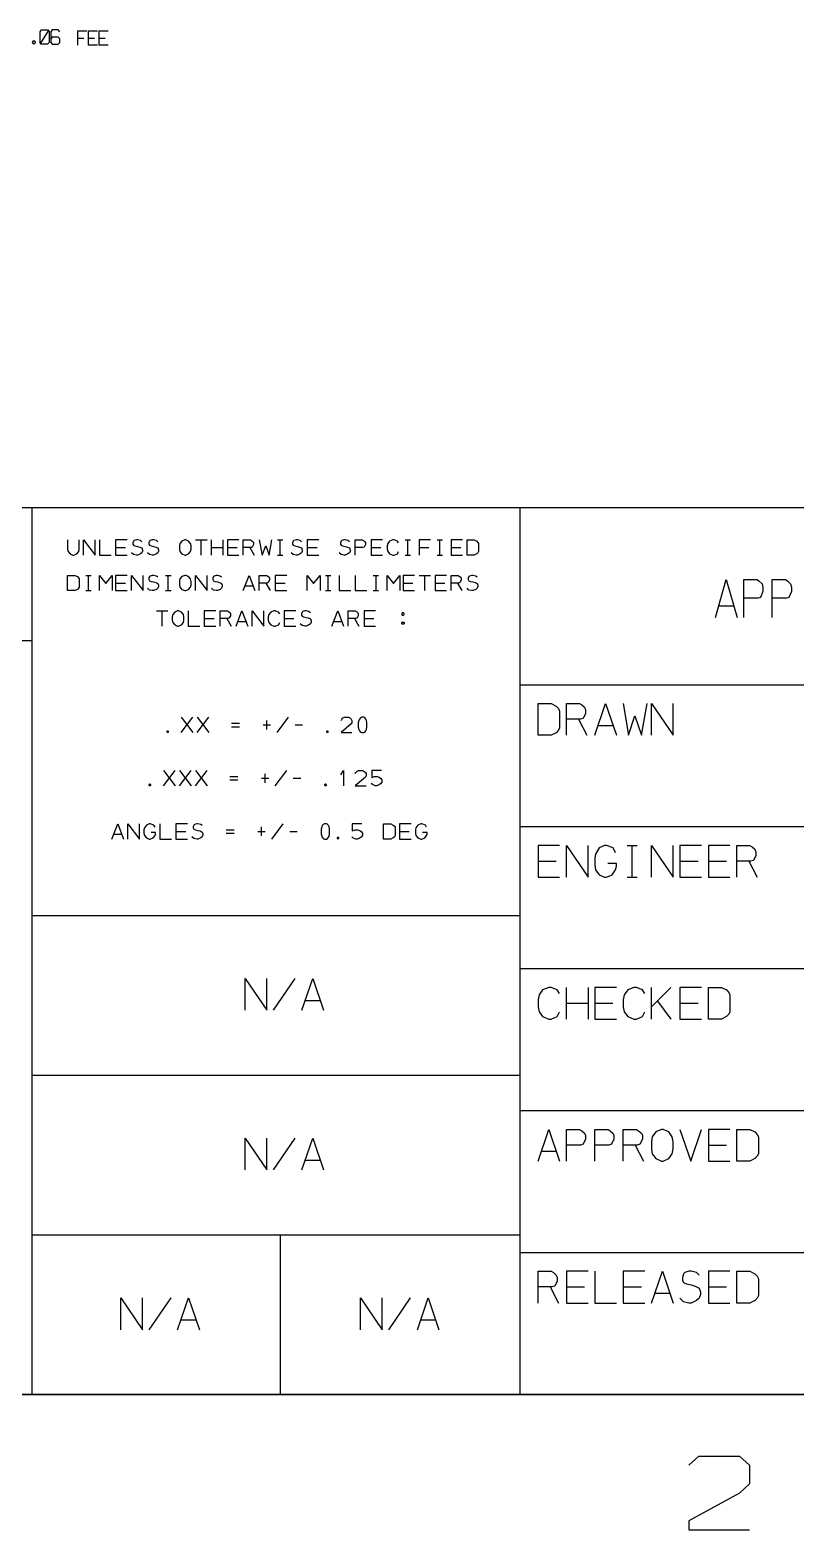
# Model space of a CAD drawing. Extents: x 0 to 1189, y 35 to 806.
# Drawn here: x 631.3 to 750, y 40.6 to 273.2 of the extents above; entities that cross this region are included whole.
import ezdxf

# ---------------------------------------------------------------- set-up
doc = ezdxf.new("R2010")
doc.units = 0
doc.layers.add('1', color=1, linetype='CONTINUOUS')

msp = doc.modelspace()

# ---------------------------------------------------------------- linework, layer by layer
at = {"layer": '1'}
for p, q in [((632.85, 272.9), (633.1, 273.18)), ((632.85, 270.98), (634.27, 273.18)), ((632.85, 271.25), (632.85, 272.9)), ((633.1, 273.18), (634.02, 273.18)), ((634.02, 273.18), (634.27, 272.9)), ((634.27, 272.9), (634.27, 271.25)), ((634.75, 273.18), (634.5, 272.9)), ((634.5, 272.9), (634.5, 271.25)), ((634.75, 272.08), (634.5, 271.8)), ((635.67, 273.18), (634.75, 273.18)), ((635.67, 272.08), (634.75, 272.08)), ((635.92, 272.9), (635.67, 273.18)), ((635.92, 271.8), (635.67, 272.08)), ((638.7, 270.83), (638.7, 273.03)), ((638.7, 273.03), (640.12, 273.03)), ((640.35, 270.83), (640.35, 273.03)), ((640.35, 273.03), (641.77, 273.03)), ((642, 270.83), (642, 273.03)), ((642, 273.03), (643.42, 273.03)), ((631.67, 271.25), (631.9, 271.53)), ((631.9, 270.98), (631.67, 271.25)), ((631.9, 271.53), (632.15, 271.25)), ((632.15, 271.25), (631.9, 270.98)), ((633.1, 270.98), (632.85, 271.25)), ((634.02, 270.98), (633.1, 270.98)), ((634.27, 271.25), (634.02, 270.98)), ((634.5, 271.25), (634.75, 270.98)), ((634.75, 270.98), (635.67, 270.98)), ((635.67, 270.98), (635.92, 271.25)), ((635.92, 271.25), (635.92, 271.8)), ((638.7, 271.93), (639.65, 271.93)), ((640.35, 271.93), (641.3, 271.93)), ((641.77, 270.83), (640.35, 270.83)), ((642, 271.93), (642.95, 271.93)), ((643.42, 270.83), (642, 270.83)), ((1162.45, 199.13), (502.35, 199.13)), ((631.62, 61.63), (631.62, 199.13)), ((707.27, 61.63), (707.27, 199.13)), ((637.13, 194.13), (637.13, 192.68)), ((638.93, 192.68), (638.93, 194.13)), ((639.6, 191.78), (639.6, 194.13)), ((639.6, 194.13), (641.4, 191.78)), ((641.4, 191.78), (641.4, 194.13)), ((642.08, 194.13), (642.08, 191.78)), ((646.35, 194.13), (644.55, 194.13)), ((644.55, 194.13), (644.55, 191.78)), ((647.35, 193.95), (647.23, 193.68)), ((647.23, 193.68), (647.23, 193.48)), ((647.23, 193.48), (647.35, 193.3)), ((647.45, 194.03), (647.35, 193.95)), ((647.35, 193.3), (647.55, 193.2)), ((647.78, 194.13), (647.45, 194.03)), ((647.55, 193.2), (647.98, 193.13)), ((647.98, 194.13), (647.78, 194.13)), ((648.4, 194.03), (647.98, 194.13)), ((647.98, 193.13), (648.3, 193.03)), ((648.3, 193.03), (648.63, 192.88)), ((648.63, 193.85), (648.4, 194.03)), ((649.83, 193.95), (649.7, 193.68)), ((649.7, 193.68), (649.7, 193.48)), ((649.7, 193.48), (649.83, 193.3)), ((649.93, 194.03), (649.83, 193.95)), ((649.83, 193.3), (650.05, 193.2)), ((650.25, 194.13), (649.93, 194.03)), ((650.05, 193.2), (650.45, 193.13)), ((650.45, 194.13), (650.25, 194.13)), ((650.88, 194.03), (650.45, 194.13)), ((650.45, 193.13), (650.78, 193.03)), ((650.78, 193.03), (651.1, 192.88)), ((651.1, 193.85), (650.88, 194.03)), ((654.53, 193.58), (654.45, 193.2)), ((654.45, 193.2), (654.45, 192.68)), ((654.83, 193.95), (654.53, 193.58)), ((655.28, 194.13), (654.83, 193.95)), ((655.43, 194.13), (655.28, 194.13)), ((655.88, 193.95), (655.43, 194.13)), ((656.18, 193.58), (655.88, 193.95)), ((656.25, 193.2), (656.18, 193.58)), ((656.25, 192.68), (656.25, 193.2)), ((656.93, 194.13), (658.73, 194.13)), ((657.83, 191.78), (657.83, 194.13)), ((659.4, 191.78), (659.4, 194.13)), ((661.2, 194.13), (661.2, 191.78)), ((663.68, 194.13), (661.88, 194.13)), ((661.88, 194.13), (661.88, 191.78)), ((664.35, 191.78), (664.35, 194.13)), ((664.35, 194.13), (665.45, 194.13)), ((665.45, 194.13), (665.65, 194.03)), ((665.75, 193.03), (665.55, 192.95)), ((665.65, 194.03), (665.88, 193.85)), ((665.95, 193.4), (665.75, 193.03)), ((665.88, 193.85), (665.95, 193.68)), ((665.95, 193.68), (665.95, 193.4)), ((666.83, 194.13), (667.28, 191.78)), ((667.28, 191.78), (667.83, 193.2)), ((667.83, 193.2), (668.38, 191.78)), ((668.38, 191.78), (668.8, 194.13)), ((669.63, 194.13), (670.48, 194.13)), ((670.08, 191.78), (670.08, 194.13)), ((672.1, 193.95), (672, 193.68)), ((672, 193.68), (672, 193.48)), ((672, 193.48), (672.1, 193.3)), ((672.2, 194.03), (672.1, 193.95)), ((672.1, 193.3), (672.33, 193.2)), ((672.53, 194.13), (672.2, 194.03)), ((672.33, 193.2), (672.73, 193.13)), ((672.73, 194.13), (672.53, 194.13)), ((673.15, 194.03), (672.73, 194.13)), ((672.73, 193.13), (673.05, 193.03)), ((673.05, 193.03), (673.38, 192.88)), ((673.38, 193.85), (673.15, 194.03)), ((676.05, 194.13), (674.25, 194.13)), ((674.25, 194.13), (674.25, 191.78)), ((679.53, 193.95), (679.43, 193.68)), ((679.43, 193.68), (679.43, 193.48)), ((679.43, 193.48), (679.53, 193.3)), ((679.63, 194.03), (679.53, 193.95)), ((679.53, 193.3), (679.75, 193.2)), ((679.95, 194.13), (679.63, 194.03)), ((679.75, 193.2), (680.15, 193.13)), ((680.15, 194.13), (679.95, 194.13)), ((680.58, 194.03), (680.15, 194.13)), ((680.15, 193.13), (680.48, 193.03)), ((680.48, 193.03), (680.8, 192.88)), ((680.8, 193.85), (680.58, 194.03)), ((681.7, 191.78), (681.7, 194.13)), ((681.7, 194.13), (682.8, 194.13)), ((682.8, 194.13), (682.98, 194.03)), ((683.08, 193.03), (682.88, 192.95)), ((682.98, 194.03), (683.2, 193.85)), ((683.28, 193.4), (683.08, 193.03)), ((683.2, 193.85), (683.28, 193.68)), ((683.28, 193.68), (683.28, 193.4)), ((685.95, 194.13), (684.18, 194.13)), ((684.18, 194.13), (684.18, 191.78)), ((686.75, 193.58), (686.65, 193.2)), ((686.65, 193.2), (686.65, 192.68)), ((687.03, 193.95), (686.75, 193.58)), ((687.53, 194.13), (687.03, 193.95)), ((687.75, 194.13), (687.53, 194.13)), ((688.23, 193.95), (687.75, 194.13)), ((688.43, 193.68), (688.23, 193.95)), ((689.45, 194.13), (690.28, 194.13)), ((689.88, 191.78), (689.88, 194.13)), ((693.38, 194.13), (691.6, 194.13)), ((691.6, 194.13), (691.6, 191.78)), ((694.4, 194.13), (695.23, 194.13)), ((694.83, 191.78), (694.83, 194.13)), ((698.33, 194.13), (696.55, 194.13)), ((696.55, 194.13), (696.55, 191.78)), ((699.03, 191.78), (699.03, 194.13)), ((699.03, 194.13), (700.13, 194.13)), ((700.13, 194.13), (700.53, 193.95)), ((700.53, 193.95), (700.7, 193.75)), ((700.7, 193.75), (700.8, 193.58)), ((700.8, 193.58), (700.8, 192.33)), ((637.13, 192.68), (637.2, 192.33)), ((637.2, 192.33), (637.5, 191.95)), ((637.5, 191.95), (637.95, 191.78)), ((637.95, 191.78), (638.1, 191.78)), ((638.1, 191.78), (638.55, 191.95)), ((638.55, 191.95), (638.85, 192.33)), ((638.85, 192.33), (638.93, 192.68)), ((642.08, 191.78), (643.88, 191.78)), ((644.55, 192.95), (646.08, 192.95)), ((644.55, 191.78), (646.35, 191.78)), ((647.35, 191.85), (647.03, 192.13)), ((647.78, 191.78), (647.35, 191.85)), ((647.98, 191.78), (647.78, 191.78)), ((648.4, 191.95), (647.98, 191.78)), ((648.63, 192.13), (648.4, 191.95)), ((648.63, 192.88), (648.73, 192.6)), ((648.73, 192.4), (648.63, 192.13)), ((648.73, 192.6), (648.73, 192.4)), ((649.83, 191.85), (649.5, 192.13)), ((650.25, 191.78), (649.83, 191.85)), ((650.45, 191.78), (650.25, 191.78)), ((650.88, 191.95), (650.45, 191.78)), ((651.1, 192.13), (650.88, 191.95)), ((651.1, 192.88), (651.2, 192.6)), ((651.2, 192.4), (651.1, 192.13)), ((651.2, 192.6), (651.2, 192.4)), ((654.45, 192.68), (654.53, 192.33)), ((654.53, 192.33), (654.83, 191.95)), ((654.83, 191.95), (655.28, 191.78)), ((655.28, 191.78), (655.43, 191.78)), ((655.43, 191.78), (655.88, 191.95)), ((655.88, 191.95), (656.18, 192.33)), ((656.18, 192.33), (656.25, 192.68)), ((659.4, 192.95), (661.2, 192.95)), ((661.88, 192.95), (663.4, 192.95)), ((661.88, 191.78), (663.68, 191.78)), ((665.55, 192.95), (664.35, 192.95)), ((665.35, 192.95), (666.05, 191.78)), ((669.63, 191.78), (670.48, 191.78)), ((672.1, 191.85), (671.78, 192.13)), ((672.53, 191.78), (672.1, 191.85)), ((672.73, 191.78), (672.53, 191.78)), ((673.15, 191.95), (672.73, 191.78)), ((673.38, 192.13), (673.15, 191.95)), ((673.38, 192.88), (673.48, 192.6)), ((673.48, 192.4), (673.38, 192.13)), ((673.48, 192.6), (673.48, 192.4)), ((674.25, 192.95), (675.78, 192.95)), ((674.25, 191.78), (676.05, 191.78)), ((679.53, 191.85), (679.2, 192.13)), ((679.95, 191.78), (679.53, 191.85)), ((680.15, 191.78), (679.95, 191.78)), ((680.58, 191.95), (680.15, 191.78)), ((680.8, 192.13), (680.58, 191.95)), ((680.8, 192.88), (680.9, 192.6)), ((680.9, 192.4), (680.8, 192.13)), ((680.9, 192.6), (680.9, 192.4)), ((682.88, 192.95), (681.7, 192.95)), ((684.18, 192.95), (685.68, 192.95)), ((684.18, 191.78), (685.95, 191.78)), ((686.65, 192.68), (686.75, 192.33)), ((686.75, 192.33), (687.03, 191.95)), ((687.03, 191.95), (687.53, 191.78)), ((687.53, 191.78), (687.75, 191.78)), ((687.75, 191.78), (688.23, 191.95)), ((688.23, 191.95), (688.43, 192.33)), ((689.45, 191.78), (690.28, 191.78)), ((691.6, 192.95), (693.1, 192.95)), ((694.4, 191.78), (695.23, 191.78)), ((696.55, 192.95), (698.05, 192.95)), ((696.55, 191.78), (698.33, 191.78)), ((700.13, 191.78), (699.03, 191.78)), ((700.53, 191.95), (700.13, 191.78)), ((700.7, 192.13), (700.53, 191.95)), ((700.8, 192.33), (700.7, 192.13)), ((637.13, 186.28), (637.13, 188.63)), ((637.13, 188.63), (638.23, 188.63)), ((638.23, 188.63), (638.65, 188.45)), ((638.65, 188.45), (638.83, 188.25)), ((639.93, 188.63), (640.78, 188.63)), ((640.35, 186.28), (640.35, 188.63)), ((642.08, 186.28), (642.08, 188.63)), ((642.08, 188.63), (643.05, 187.38)), ((643.05, 187.38), (644.05, 188.63)), ((644.05, 188.63), (644.05, 186.28)), ((646.35, 188.63), (644.55, 188.63)), ((644.55, 188.63), (644.55, 186.28)), ((647.03, 186.28), (647.03, 188.63)), ((647.03, 188.63), (648.83, 186.28)), ((648.83, 186.28), (648.83, 188.63)), ((649.83, 188.45), (649.7, 188.18)), ((649.93, 188.53), (649.83, 188.45)), ((650.25, 188.63), (649.93, 188.53)), ((650.45, 188.63), (650.25, 188.63)), ((650.88, 188.53), (650.45, 188.63)), ((651.1, 188.35), (650.88, 188.53)), ((652.3, 188.63), (653.15, 188.63)), ((652.73, 186.28), (652.73, 188.63)), ((654.83, 188.45), (654.53, 188.08)), ((655.28, 188.63), (654.83, 188.45)), ((655.43, 188.63), (655.28, 188.63)), ((655.88, 188.45), (655.43, 188.63)), ((656.18, 188.08), (655.88, 188.45)), ((656.93, 186.28), (656.93, 188.63)), ((656.93, 188.63), (658.73, 186.28)), ((658.73, 186.28), (658.73, 188.63)), ((659.73, 188.45), (659.63, 188.18)), ((659.83, 188.53), (659.73, 188.45)), ((660.15, 188.63), (659.83, 188.53)), ((660.35, 188.63), (660.15, 188.63)), ((660.78, 188.53), (660.35, 188.63)), ((661, 188.35), (660.78, 188.53)), ((664.35, 186.28), (665.25, 188.63)), ((665.25, 188.63), (666.15, 186.28)), ((666.83, 186.28), (666.83, 188.63)), ((666.83, 188.63), (667.93, 188.63)), ((667.93, 188.63), (668.13, 188.53)), ((668.13, 188.53), (668.35, 188.35)), ((668.35, 188.35), (668.43, 188.18)), ((671.1, 188.63), (669.3, 188.63)), ((669.3, 188.63), (669.3, 186.28)), ((674.25, 186.28), (674.25, 188.63)), ((674.25, 188.63), (675.25, 187.38)), ((675.25, 187.38), (676.25, 188.63)), ((676.25, 188.63), (676.25, 186.28)), ((677.08, 188.63), (677.9, 188.63)), ((677.5, 186.28), (677.5, 188.63)), ((679.2, 188.63), (679.2, 186.28)), ((681.7, 188.63), (681.7, 186.28)), ((684.5, 188.63), (685.33, 188.63)), ((684.93, 186.28), (684.93, 188.63)), ((686.65, 186.28), (686.65, 188.63)), ((686.65, 188.63), (687.63, 187.38)), ((687.63, 187.38), (688.63, 188.63)), ((688.63, 188.63), (688.63, 186.28)), ((690.9, 188.63), (689.13, 188.63)), ((689.13, 188.63), (689.13, 186.28)), ((691.6, 188.63), (693.38, 188.63)), ((692.48, 186.28), (692.48, 188.63)), ((695.85, 188.63), (694.08, 188.63)), ((694.08, 188.63), (694.08, 186.28)), ((696.55, 186.28), (696.55, 188.63)), ((696.55, 188.63), (697.65, 188.63)), ((697.65, 188.63), (697.83, 188.53)), ((697.83, 188.53), (698.05, 188.35)), ((698.05, 188.35), (698.13, 188.18)), ((699.33, 188.45), (699.23, 188.18)), ((699.43, 188.53), (699.33, 188.45)), ((699.75, 188.63), (699.43, 188.53)), ((699.95, 188.63), (699.75, 188.63)), ((700.38, 188.53), (699.95, 188.63)), ((700.6, 188.35), (700.38, 188.53)), ((638.23, 186.28), (637.13, 186.28)), ((638.65, 186.45), (638.23, 186.28)), ((638.83, 186.63), (638.65, 186.45)), ((638.83, 188.25), (638.93, 188.08)), ((638.93, 186.83), (638.83, 186.63)), ((638.93, 188.08), (638.93, 186.83)), ((639.93, 186.28), (640.78, 186.28)), ((644.55, 187.45), (646.08, 187.45)), ((644.55, 186.28), (646.35, 186.28)), ((649.83, 186.35), (649.5, 186.63)), ((649.7, 188.18), (649.7, 187.98)), ((649.7, 187.98), (649.83, 187.8)), ((649.83, 187.8), (650.05, 187.7)), ((650.25, 186.28), (649.83, 186.35)), ((650.05, 187.7), (650.45, 187.63)), ((650.45, 186.28), (650.25, 186.28)), ((650.45, 187.63), (650.78, 187.53)), ((650.88, 186.45), (650.45, 186.28)), ((650.78, 187.53), (651.1, 187.38)), ((651.1, 186.63), (650.88, 186.45)), ((651.1, 187.38), (651.2, 187.1)), ((651.2, 186.9), (651.1, 186.63)), ((651.2, 187.1), (651.2, 186.9)), ((652.3, 186.28), (653.15, 186.28)), ((654.53, 188.08), (654.45, 187.7)), ((654.45, 187.7), (654.45, 187.18)), ((654.45, 187.18), (654.53, 186.83)), ((654.53, 186.83), (654.83, 186.45)), ((654.83, 186.45), (655.28, 186.28)), ((655.28, 186.28), (655.43, 186.28)), ((655.43, 186.28), (655.88, 186.45)), ((655.88, 186.45), (656.18, 186.83)), ((656.25, 187.7), (656.18, 188.08)), ((656.18, 186.83), (656.25, 187.18)), ((656.25, 187.18), (656.25, 187.7)), ((659.73, 186.35), (659.4, 186.63)), ((659.63, 188.18), (659.63, 187.98)), ((659.63, 187.98), (659.73, 187.8)), ((659.73, 187.8), (659.95, 187.7)), ((660.15, 186.28), (659.73, 186.35)), ((659.95, 187.7), (660.35, 187.63)), ((660.35, 186.28), (660.15, 186.28)), ((660.35, 187.63), (660.68, 187.53)), ((660.78, 186.45), (660.35, 186.28)), ((660.68, 187.53), (661, 187.38)), ((661, 186.63), (660.78, 186.45)), ((661, 187.38), (661.1, 187.1)), ((661.1, 186.9), (661, 186.63)), ((661.1, 187.1), (661.1, 186.9)), ((664.63, 187), (665.9, 187)), ((668.03, 187.45), (666.83, 187.45)), ((667.83, 187.45), (668.53, 186.28)), ((668.23, 187.53), (668.03, 187.45)), ((668.43, 187.9), (668.23, 187.53)), ((668.43, 188.18), (668.43, 187.9)), ((669.3, 187.45), (670.83, 187.45)), ((669.3, 186.28), (671.1, 186.28)), ((677.08, 186.28), (677.9, 186.28)), ((679.2, 186.28), (681, 186.28)), ((681.7, 186.28), (683.48, 186.28)), ((684.5, 186.28), (685.33, 186.28)), ((689.13, 187.45), (690.63, 187.45)), ((689.13, 186.28), (690.9, 186.28)), ((694.08, 187.45), (695.58, 187.45)), ((694.08, 186.28), (695.85, 186.28)), ((697.73, 187.45), (696.55, 187.45)), ((697.55, 187.45), (698.23, 186.28)), ((697.93, 187.53), (697.73, 187.45)), ((698.13, 187.9), (697.93, 187.53)), ((698.13, 188.18), (698.13, 187.9)), ((699.33, 186.35), (699.03, 186.63)), ((699.23, 188.18), (699.23, 187.98)), ((699.23, 187.98), (699.33, 187.8)), ((699.33, 187.8), (699.55, 187.7)), ((699.75, 186.28), (699.33, 186.35)), ((699.55, 187.7), (699.95, 187.63)), ((699.95, 186.28), (699.75, 186.28)), ((699.95, 187.63), (700.28, 187.53)), ((700.38, 186.45), (699.95, 186.28)), ((700.28, 187.53), (700.6, 187.38)), ((700.6, 186.63), (700.38, 186.45)), ((700.6, 187.38), (700.7, 187.1)), ((700.7, 186.9), (700.6, 186.63)), ((700.7, 187.1), (700.7, 186.9)), ((737.53, 182.1), (739.2, 187.98)), ((739.2, 187.98), (740.88, 182.1)), ((741.93, 182.1), (741.93, 187.98)), ((741.93, 187.98), (743.98, 187.98)), ((743.98, 187.98), (744.33, 187.75)), ((744.33, 187.75), (744.75, 187.3)), ((744.9, 186.15), (744.53, 185.23)), ((744.75, 187.3), (744.9, 186.83)), ((744.9, 186.83), (744.9, 186.15)), ((746.33, 182.1), (746.33, 187.98)), ((746.33, 187.98), (748.38, 187.98)), ((748.38, 187.98), (748.73, 187.75)), ((748.73, 187.75), (749.15, 187.3)), ((749.3, 186.15), (748.93, 185.23)), ((749.15, 187.3), (749.3, 186.83)), ((749.3, 186.83), (749.3, 186.15)), ((738.03, 183.93), (740.38, 183.93)), ((744.13, 185.08), (741.93, 185.08)), ((744.53, 185.23), (744.13, 185.08)), ((748.55, 185.08), (746.33, 185.08)), ((748.93, 185.23), (748.55, 185.08)), ((650.88, 183.13), (652.68, 183.13)), ((651.78, 180.78), (651.78, 183.13)), ((653.43, 182.58), (653.35, 182.2)), ((653.35, 182.2), (653.35, 181.68)), ((653.35, 181.68), (653.43, 181.33)), ((653.73, 182.93), (653.43, 182.58)), ((654.18, 183.13), (653.73, 182.93)), ((654.33, 183.13), (654.18, 183.13)), ((654.78, 182.93), (654.33, 183.13)), ((655.08, 182.58), (654.78, 182.93)), ((655.15, 182.2), (655.08, 182.58)), ((655.08, 181.33), (655.15, 181.68)), ((655.15, 181.68), (655.15, 182.2)), ((655.83, 183.13), (655.83, 180.78)), ((660.1, 183.13), (658.3, 183.13)), ((658.3, 183.13), (658.3, 180.78)), ((658.3, 181.95), (659.83, 181.95)), ((660.78, 180.78), (660.78, 183.13)), ((660.78, 183.13), (661.88, 183.13)), ((661.98, 181.95), (660.78, 181.95)), ((661.78, 181.95), (662.48, 180.78)), ((661.88, 183.13), (662.08, 183.03)), ((662.18, 182.03), (661.98, 181.95)), ((662.08, 183.03), (662.3, 182.85)), ((662.38, 182.38), (662.18, 182.03)), ((662.3, 182.85), (662.38, 182.65)), ((662.38, 182.65), (662.38, 182.38)), ((663.25, 180.78), (664.15, 183.13)), ((663.53, 181.5), (664.8, 181.5)), ((664.15, 183.13), (665.05, 180.78)), ((665.73, 180.78), (665.73, 183.13)), ((665.73, 183.13), (667.53, 180.78)), ((667.53, 180.78), (667.53, 183.13)), ((668.33, 182.58), (668.2, 182.2)), ((668.2, 182.2), (668.2, 181.68)), ((668.2, 181.68), (668.33, 181.33)), ((668.6, 182.93), (668.33, 182.58)), ((669.1, 183.13), (668.6, 182.93)), ((669.3, 183.13), (669.1, 183.13)), ((669.8, 182.93), (669.3, 183.13)), ((670, 182.65), (669.8, 182.93)), ((672.48, 183.13), (670.68, 183.13)), ((670.68, 183.13), (670.68, 180.78)), ((670.68, 181.95), (672.2, 181.95)), ((673.48, 182.93), (673.38, 182.65)), ((673.38, 182.65), (673.38, 182.48)), ((673.38, 182.48), (673.48, 182.3)), ((673.58, 183.03), (673.48, 182.93)), ((673.48, 182.3), (673.7, 182.2)), ((673.9, 183.13), (673.58, 183.03)), ((673.7, 182.2), (674.1, 182.1)), ((674.1, 183.13), (673.9, 183.13)), ((674.53, 183.03), (674.1, 183.13)), ((674.1, 182.1), (674.43, 182.03)), ((674.43, 182.03), (674.75, 181.88)), ((674.75, 182.85), (674.53, 183.03)), ((674.75, 181.88), (674.85, 181.6)), ((674.85, 181.4), (674.75, 181.13)), ((674.85, 181.6), (674.85, 181.4)), ((678.1, 180.78), (679, 183.13)), ((678.38, 181.5), (679.65, 181.5)), ((679, 183.13), (679.9, 180.78)), ((680.6, 180.78), (680.6, 183.13)), ((680.6, 183.13), (681.7, 183.13)), ((681.78, 181.95), (680.6, 181.95)), ((681.58, 181.95), (682.28, 180.78)), ((681.7, 183.13), (681.88, 183.03)), ((681.98, 182.03), (681.78, 181.95)), ((681.88, 183.03), (682.1, 182.85)), ((682.18, 182.38), (681.98, 182.03)), ((682.1, 182.85), (682.18, 182.65)), ((682.18, 182.65), (682.18, 182.38)), ((684.85, 183.13), (683.08, 183.13)), ((683.08, 183.13), (683.08, 180.78)), ((683.08, 181.95), (684.58, 181.95)), ((689, 182.85), (688.9, 182.75)), ((688.9, 182.75), (688.9, 182.5)), ((688.9, 182.5), (689, 182.48)), ((688.9, 181.33), (689, 181.4)), ((689.2, 182.85), (689, 182.85)), ((689, 182.48), (689.2, 182.48)), ((689, 181.4), (689.2, 181.4)), ((689.3, 182.75), (689.2, 182.85)), ((689.2, 182.48), (689.3, 182.58)), ((689.2, 181.4), (689.3, 181.33)), ((689.3, 182.58), (689.3, 182.75)), ((653.43, 181.33), (653.73, 180.95)), ((653.73, 180.95), (654.18, 180.78)), ((654.18, 180.78), (654.33, 180.78)), ((654.33, 180.78), (654.78, 180.95)), ((654.78, 180.95), (655.08, 181.33)), ((655.83, 180.78), (657.63, 180.78)), ((658.3, 180.78), (660.1, 180.78)), ((668.33, 181.33), (668.6, 180.95)), ((668.6, 180.95), (669.1, 180.78)), ((669.1, 180.78), (669.3, 180.78)), ((669.3, 180.78), (669.8, 180.95)), ((669.8, 180.95), (670, 181.33)), ((670.68, 180.78), (672.48, 180.78)), ((673.48, 180.85), (673.15, 181.13)), ((673.9, 180.78), (673.48, 180.85)), ((674.1, 180.78), (673.9, 180.78)), ((674.53, 180.95), (674.1, 180.78)), ((674.75, 181.13), (674.53, 180.95)), ((683.08, 180.78), (684.85, 180.78)), ((688.9, 181.13), (688.9, 181.33)), ((689, 181.05), (688.9, 181.13)), ((689.2, 181.05), (689, 181.05)), ((689.3, 181.13), (689.2, 181.05)), ((689.3, 181.33), (689.3, 181.13)), ((631.62, 178.5), (502.35, 178.5)), ((865.42, 171.63), (707.27, 171.63)), ((710.03, 163.85), (710.03, 168.75)), ((710.03, 168.75), (712.08, 168.75)), ((712.08, 168.75), (712.85, 168.38)), ((712.85, 168.38), (713.2, 168)), ((713.2, 168), (713.38, 167.6)), ((713.38, 167.6), (713.38, 165)), ((714.43, 163.85), (714.43, 168.75)), ((714.43, 168.75), (716.48, 168.75)), ((716.48, 168.75), (716.83, 168.55)), ((716.83, 168.55), (717.25, 168.18)), ((717.25, 168.18), (717.4, 167.8)), ((717.4, 167.8), (717.4, 167.23)), ((718.83, 163.85), (720.5, 168.75)), ((720.5, 168.75), (722.18, 163.85)), ((723.23, 168.75), (724.05, 163.85)), ((726.08, 163.85), (726.93, 168.75)), ((727.63, 163.85), (727.63, 168.75)), ((727.63, 168.75), (730.98, 163.85)), ((730.98, 163.85), (730.98, 168.75)), ((654.73, 164.28), (656.53, 166.63)), ((654.73, 166.63), (656.53, 164.28)), ((657.2, 164.28), (659, 166.63)), ((657.2, 166.63), (659, 164.28)), ((662.53, 165.7), (663.78, 165.7)), ((662.53, 165.18), (663.78, 165.18)), ((667.43, 165.45), (668.58, 165.45)), ((668, 164.75), (668, 166.13)), ((669.58, 164.28), (671.38, 166.63)), ((672.38, 165.45), (673.53, 165.45)), ((679.5, 166.15), (679.6, 166.35)), ((681.08, 165.6), (679.5, 164.28)), ((679.6, 166.35), (679.8, 166.53)), ((679.8, 166.53), (680.03, 166.63)), ((680.03, 166.63), (680.65, 166.63)), ((680.65, 166.63), (680.85, 166.53)), ((680.85, 166.53), (681.08, 166.35)), ((681.08, 166.35), (681.18, 166.15)), ((681.18, 165.8), (681.08, 165.6)), ((681.18, 166.15), (681.18, 165.8)), ((682.28, 166.15), (682.18, 165.8)), ((682.18, 165.8), (682.18, 165.1)), ((682.18, 165.1), (682.28, 164.73)), ((682.35, 166.35), (682.28, 166.15)), ((682.53, 166.53), (682.35, 166.35)), ((682.7, 166.63), (682.53, 166.53)), ((683.03, 166.63), (682.7, 166.63)), ((683.18, 166.53), (683.03, 166.63)), ((683.35, 166.35), (683.18, 166.53)), ((683.43, 166.15), (683.35, 166.35)), ((683.5, 165.8), (683.43, 166.15)), ((683.43, 164.73), (683.5, 165.1)), ((683.5, 165.1), (683.5, 165.8)), ((716.63, 166.33), (714.43, 166.33)), ((716.3, 166.33), (717.6, 163.85)), ((717.03, 166.45), (716.63, 166.33)), ((717.4, 167.23), (717.03, 166.45)), ((719.33, 165.38), (721.68, 165.38)), ((724.05, 163.85), (725.05, 166.85)), ((725.05, 166.85), (726.08, 163.85)), ((652.53, 164.48), (652.58, 164.55)), ((652.53, 164.33), (652.53, 164.48)), ((652.58, 164.28), (652.53, 164.33)), ((652.58, 164.55), (652.68, 164.55)), ((652.68, 164.28), (652.58, 164.28)), ((652.68, 164.55), (652.7, 164.48)), ((652.7, 164.33), (652.68, 164.28)), ((652.7, 164.48), (652.7, 164.33)), ((677.28, 164.48), (677.33, 164.55)), ((677.28, 164.33), (677.28, 164.48)), ((677.33, 164.28), (677.28, 164.33)), ((677.33, 164.55), (677.43, 164.55)), ((677.43, 164.28), (677.33, 164.28)), ((677.43, 164.55), (677.45, 164.48)), ((677.45, 164.33), (677.43, 164.28)), ((677.45, 164.48), (677.45, 164.33)), ((679.5, 164.28), (681.18, 164.28)), ((682.28, 164.73), (682.35, 164.55)), ((682.35, 164.55), (682.53, 164.35)), ((682.53, 164.35), (682.7, 164.28)), ((682.7, 164.28), (683.03, 164.28)), ((683.03, 164.28), (683.18, 164.35)), ((683.18, 164.35), (683.35, 164.55)), ((683.35, 164.55), (683.43, 164.73)), ((712.08, 163.85), (710.03, 163.85)), ((712.85, 164.23), (712.08, 163.85)), ((713.2, 164.63), (712.85, 164.23)), ((713.38, 165), (713.2, 164.63)), ((651.98, 156.03), (653.78, 158.38)), ((651.98, 158.38), (653.78, 156.03)), ((654.45, 156.03), (656.25, 158.38)), ((654.45, 158.38), (656.25, 156.03)), ((656.93, 156.03), (658.73, 158.38)), ((656.93, 158.38), (658.73, 156.03)), ((669.3, 156.03), (671.1, 158.38)), ((679.48, 157.7), (679.88, 158.38)), ((679.88, 158.38), (679.88, 156.03)), ((681.8, 158.1), (682, 158.28)), ((682, 158.28), (682.23, 158.38)), ((682.23, 158.38), (682.85, 158.38)), ((682.85, 158.38), (683.05, 158.28)), ((683.05, 158.28), (683.28, 158.1)), ((685.75, 158.38), (684.28, 158.38)), ((684.28, 158.38), (684.28, 157.28)), ((649.78, 156.23), (649.83, 156.3)), ((649.78, 156.08), (649.78, 156.23)), ((649.83, 156.03), (649.78, 156.08)), ((649.83, 156.3), (649.93, 156.3)), ((649.93, 156.03), (649.83, 156.03)), ((649.93, 156.3), (649.95, 156.23)), ((649.95, 156.08), (649.93, 156.03)), ((649.95, 156.23), (649.95, 156.08)), ((662.25, 157.45), (663.5, 157.45)), ((662.25, 156.93), (663.5, 156.93)), ((667.15, 157.2), (668.3, 157.2)), ((667.73, 156.5), (667.73, 157.88)), ((672.1, 157.2), (673.25, 157.2)), ((677, 156.23), (677.05, 156.3)), ((677, 156.08), (677, 156.23)), ((677.05, 156.03), (677, 156.08)), ((677.05, 156.3), (677.15, 156.3)), ((677.15, 156.03), (677.05, 156.03)), ((677.15, 156.3), (677.18, 156.23)), ((677.18, 156.08), (677.15, 156.03)), ((677.18, 156.23), (677.18, 156.08)), ((681.7, 157.9), (681.8, 158.1)), ((683.28, 157.35), (681.7, 156.03)), ((681.7, 156.03), (683.38, 156.03)), ((683.28, 158.1), (683.38, 157.9)), ((683.38, 157.55), (683.28, 157.35)), ((683.38, 157.9), (683.38, 157.55)), ((684.38, 156.2), (684.18, 156.38)), ((684.28, 157.28), (684.7, 157.45)), ((684.8, 156.03), (684.38, 156.2)), ((684.7, 157.45), (685.1, 157.45)), ((685, 156.03), (684.8, 156.03)), ((685.33, 156.1), (685, 156.03)), ((685.1, 157.45), (685.43, 157.35)), ((685.63, 156.3), (685.33, 156.1)), ((685.43, 157.35), (685.63, 157.2)), ((685.63, 157.2), (685.85, 156.93)), ((685.85, 156.58), (685.63, 156.3)), ((685.85, 156.93), (685.85, 156.58)), ((644, 147.75), (644.9, 150.13)), ((644.9, 150.13), (645.8, 147.75)), ((646.48, 147.75), (646.48, 150.13)), ((646.48, 150.13), (648.28, 147.75)), ((648.28, 147.75), (648.28, 150.13)), ((649.03, 149.48), (648.95, 149.2)), ((648.95, 149.2), (648.95, 148.68)), ((649.33, 149.93), (649.03, 149.48)), ((649.78, 150.13), (649.33, 149.93)), ((649.93, 150.13), (649.78, 150.13)), ((650.48, 149.93), (649.93, 150.13)), ((650.68, 149.58), (650.48, 149.93)), ((651.43, 150.13), (651.43, 147.75)), ((655.7, 150.13), (653.9, 150.13)), ((653.9, 150.13), (653.9, 147.75)), ((653.9, 148.95), (655.43, 148.95)), ((656.7, 149.93), (656.6, 149.65)), ((656.6, 149.65), (656.6, 149.48)), ((656.6, 149.48), (656.7, 149.3)), ((656.8, 150.03), (656.7, 149.93)), ((656.7, 149.3), (656.93, 149.2)), ((657.13, 150.13), (656.8, 150.03)), ((656.93, 149.2), (657.33, 149.1)), ((657.33, 150.13), (657.13, 150.13)), ((657.75, 150.03), (657.33, 150.13)), ((657.33, 149.1), (657.65, 149.03)), ((657.65, 149.03), (657.98, 148.85)), ((657.98, 149.85), (657.75, 150.03)), ((657.98, 148.85), (658.08, 148.58)), ((661.7, 149.2), (662.95, 149.2)), ((666.6, 148.95), (667.75, 148.95)), ((667.18, 148.25), (667.18, 149.63)), ((668.75, 147.75), (670.55, 150.13)), ((671.55, 148.95), (672.7, 148.95)), ((676.5, 149.65), (676.4, 149.3)), ((676.4, 149.3), (676.4, 148.58)), ((676.58, 149.85), (676.5, 149.65)), ((676.75, 150.03), (676.58, 149.85)), ((676.93, 150.13), (676.75, 150.03)), ((677.25, 150.13), (676.93, 150.13)), ((677.4, 150.03), (677.25, 150.13)), ((677.58, 149.85), (677.4, 150.03)), ((677.65, 149.65), (677.58, 149.85)), ((677.73, 149.3), (677.65, 149.65)), ((677.73, 148.58), (677.73, 149.3)), ((682.73, 150.13), (681.25, 150.13)), ((681.25, 150.13), (681.25, 149.03)), ((681.25, 149.03), (681.68, 149.2)), ((681.68, 149.2), (682.08, 149.2)), ((682.08, 149.2), (682.4, 149.1)), ((682.4, 149.1), (682.6, 148.95)), ((682.6, 148.95), (682.83, 148.68)), ((686.1, 147.75), (686.1, 150.13)), ((686.1, 150.13), (687.2, 150.13)), ((687.2, 150.13), (687.6, 149.93)), ((687.6, 149.93), (687.78, 149.75)), ((687.78, 149.75), (687.88, 149.58)), ((687.88, 149.58), (687.88, 148.3)), ((690.35, 150.13), (688.58, 150.13)), ((688.58, 150.13), (688.58, 147.75)), ((688.58, 148.95), (690.08, 148.95)), ((691.1, 149.48), (691.05, 149.2)), ((691.05, 149.2), (691.05, 148.68)), ((691.4, 149.93), (691.1, 149.48)), ((691.85, 150.13), (691.4, 149.93)), ((692.03, 150.13), (691.85, 150.13)), ((692.58, 149.93), (692.03, 150.13)), ((692.75, 149.58), (692.58, 149.93)), ((865.42, 149.63), (707.27, 149.63)), ((644.28, 148.5), (645.53, 148.5)), ((648.95, 148.68), (649.03, 148.3)), ((649.03, 148.3), (649.33, 147.95)), ((649.33, 147.95), (649.78, 147.75)), ((649.78, 147.75), (649.93, 147.75)), ((649.93, 147.75), (650.38, 147.95)), ((650.75, 148.78), (650.05, 148.78)), ((650.38, 147.95), (650.68, 148.3)), ((650.68, 148.3), (650.75, 148.58)), ((650.75, 148.58), (650.75, 148.78)), ((651.43, 147.75), (653.23, 147.75)), ((653.9, 147.75), (655.7, 147.75)), ((656.7, 147.85), (656.38, 148.13)), ((657.13, 147.75), (656.7, 147.85)), ((657.33, 147.75), (657.13, 147.75)), ((657.75, 147.95), (657.33, 147.75)), ((657.98, 148.13), (657.75, 147.95)), ((658.08, 148.4), (657.98, 148.13)), ((658.08, 148.58), (658.08, 148.4)), ((661.7, 148.68), (662.95, 148.68)), ((676.4, 148.58), (676.5, 148.23)), ((676.5, 148.23), (676.58, 148.03)), ((676.58, 148.03), (676.75, 147.85)), ((676.75, 147.85), (676.93, 147.75)), ((676.93, 147.75), (677.25, 147.75)), ((677.25, 147.75), (677.4, 147.85)), ((677.4, 147.85), (677.58, 148.03)), ((677.58, 148.03), (677.65, 148.23)), ((677.65, 148.23), (677.73, 148.58)), ((678.93, 147.98), (678.98, 148.03)), ((678.93, 147.83), (678.93, 147.98)), ((678.98, 147.75), (678.93, 147.83)), ((678.98, 148.03), (679.08, 148.03)), ((679.08, 147.75), (678.98, 147.75)), ((679.08, 148.03), (679.1, 147.98)), ((679.1, 147.83), (679.08, 147.75)), ((679.1, 147.98), (679.1, 147.83)), ((681.35, 147.95), (681.15, 148.13)), ((681.78, 147.75), (681.35, 147.95)), ((681.98, 147.75), (681.78, 147.75)), ((682.3, 147.85), (681.98, 147.75)), ((682.6, 148.03), (682.3, 147.85)), ((682.83, 148.3), (682.6, 148.03)), ((682.83, 148.68), (682.83, 148.3)), ((687.2, 147.75), (686.1, 147.75)), ((687.6, 147.95), (687.2, 147.75)), ((687.78, 148.13), (687.6, 147.95)), ((687.88, 148.3), (687.78, 148.13)), ((688.58, 147.75), (690.35, 147.75)), ((691.05, 148.68), (691.1, 148.3)), ((691.1, 148.3), (691.4, 147.95)), ((691.4, 147.95), (691.85, 147.75)), ((691.85, 147.75), (692.03, 147.75)), ((692.03, 147.75), (692.48, 147.95)), ((692.83, 148.78), (692.13, 148.78)), ((692.48, 147.95), (692.75, 148.3)), ((692.75, 148.3), (692.83, 148.58)), ((692.83, 148.58), (692.83, 148.78)), ((713.38, 146.75), (710.03, 146.75)), ((710.03, 146.75), (710.03, 141.85)), ((714.43, 141.85), (714.43, 146.75)), ((714.43, 146.75), (717.78, 141.85)), ((717.78, 141.85), (717.78, 146.75)), ((720.35, 146.75), (719.5, 146.38)), ((720.65, 146.75), (720.35, 146.75)), ((721.68, 146.38), (720.65, 146.75)), ((723.83, 146.75), (725.4, 146.75)), ((724.63, 141.85), (724.63, 146.75)), ((727.63, 141.85), (727.63, 146.75)), ((727.63, 146.75), (730.98, 141.85)), ((730.98, 141.85), (730.98, 146.75)), ((735.38, 146.75), (732.03, 146.75)), ((732.03, 146.75), (732.03, 141.85)), ((739.78, 146.75), (736.43, 146.75)), ((736.43, 146.75), (736.43, 141.85)), ((740.83, 141.85), (740.83, 146.75)), ((740.83, 146.75), (742.88, 146.75)), ((742.88, 146.75), (743.23, 146.55)), ((743.23, 146.55), (743.65, 146.18)), ((710.03, 144.33), (712.85, 144.33)), ((718.93, 145.4), (718.83, 144.85)), ((718.83, 144.85), (718.83, 143.75)), ((719.5, 146.38), (718.93, 145.4)), ((722.03, 145.6), (721.68, 146.38)), ((732.03, 144.33), (734.85, 144.33)), ((736.43, 144.33), (739.25, 144.33)), ((743.03, 144.33), (740.83, 144.33)), ((742.7, 144.33), (744, 141.85)), ((743.43, 144.45), (743.03, 144.33)), ((743.8, 145.23), (743.43, 144.45)), ((743.65, 146.18), (743.8, 145.8)), ((743.8, 145.8), (743.8, 145.23)), ((710.03, 141.85), (713.38, 141.85)), ((718.83, 143.75), (718.93, 143)), ((718.93, 143), (719.5, 142.23)), ((719.5, 142.23), (720.35, 141.85)), ((720.35, 141.85), (720.65, 141.85)), ((720.65, 141.85), (721.5, 142.23)), ((722.18, 143.95), (720.85, 143.95)), ((721.5, 142.23), (722.03, 143)), ((722.03, 143), (722.18, 143.58)), ((722.18, 143.58), (722.18, 143.95)), ((723.83, 141.85), (725.4, 141.85)), ((732.03, 141.85), (735.38, 141.85)), ((736.43, 141.85), (739.78, 141.85)), ((707.27, 135.88), (631.62, 135.88)), ((664.63, 121.23), (664.63, 126.13)), ((664.63, 126.13), (668, 121.23)), ((668, 121.23), (668, 126.13)), ((669.03, 121.23), (672.4, 126.13)), ((673.43, 121.23), (675.13, 126.13)), ((675.13, 126.13), (676.8, 121.23)), ((865.42, 127.63), (707.27, 127.63)), ((710.2, 123.6), (710.03, 122.83)), ((710.75, 124.38), (710.2, 123.6)), ((711.7, 124.75), (710.75, 124.38)), ((712.08, 124.75), (711.7, 124.75)), ((713, 124.38), (712.08, 124.75)), ((713.38, 123.8), (713, 124.38)), ((714.43, 119.85), (714.43, 124.75)), ((717.78, 124.75), (717.78, 119.85)), ((722.18, 124.75), (718.83, 124.75)), ((718.83, 124.75), (718.83, 119.85)), ((723.4, 123.6), (723.23, 122.83)), ((723.95, 124.38), (723.4, 123.6)), ((724.9, 124.75), (723.95, 124.38)), ((725.28, 124.75), (724.9, 124.75)), ((726.2, 124.38), (725.28, 124.75)), ((726.58, 123.8), (726.2, 124.38)), ((727.63, 119.85), (727.63, 124.75)), ((727.63, 121.75), (730.6, 124.75)), ((735.38, 124.75), (732.03, 124.75)), ((732.03, 124.75), (732.03, 119.85)), ((736.43, 119.85), (736.43, 124.75)), ((736.43, 124.75), (738.48, 124.75)), ((738.48, 124.75), (739.25, 124.38)), ((739.25, 124.38), (739.6, 123.98)), ((739.6, 123.98), (739.78, 123.6)), ((739.78, 123.6), (739.78, 121)), ((673.93, 122.75), (676.3, 122.75)), ((710.03, 122.83), (710.03, 121.75)), ((710.03, 121.75), (710.2, 121)), ((710.2, 121), (710.75, 120.23)), ((713, 120.23), (713.38, 121)), ((714.43, 122.33), (717.78, 122.33)), ((718.83, 122.33), (721.65, 122.33)), ((723.23, 122.83), (723.23, 121.75)), ((723.23, 121.75), (723.4, 121)), ((723.4, 121), (723.95, 120.23)), ((726.2, 120.23), (726.58, 121)), ((728.53, 122.65), (730.6, 119.85)), ((732.03, 122.33), (734.85, 122.33)), ((739.78, 121), (739.6, 120.6)), ((710.75, 120.23), (711.7, 119.85)), ((711.7, 119.85), (712.08, 119.85)), ((712.08, 119.85), (713, 120.23)), ((718.83, 119.85), (722.18, 119.85)), ((723.95, 120.23), (724.9, 119.85)), ((724.9, 119.85), (725.28, 119.85)), ((725.28, 119.85), (726.2, 120.23)), ((732.03, 119.85), (735.38, 119.85)), ((738.48, 119.85), (736.43, 119.85)), ((739.25, 120.23), (738.48, 119.85)), ((739.6, 120.6), (739.25, 120.23)), ((707.27, 111.13), (631.62, 111.13)), ((865.42, 105.63), (707.27, 105.63)), ((710.03, 97.85), (711.7, 102.75)), ((711.7, 102.75), (713.38, 97.85)), ((714.43, 97.85), (714.43, 102.75)), ((714.43, 102.75), (716.48, 102.75)), ((716.48, 102.75), (716.83, 102.55)), ((716.83, 102.55), (717.25, 102.18)), ((718.83, 97.85), (718.83, 102.75)), ((718.83, 102.75), (720.88, 102.75)), ((720.88, 102.75), (721.23, 102.55)), ((721.23, 102.55), (721.65, 102.18)), ((723.23, 97.85), (723.23, 102.75)), ((723.23, 102.75), (725.28, 102.75)), ((725.28, 102.75), (725.63, 102.55)), ((725.63, 102.55), (726.05, 102.18)), ((728.3, 102.35), (727.73, 101.6)), ((729.15, 102.75), (728.3, 102.35)), ((729.45, 102.75), (729.15, 102.75)), ((730.3, 102.35), (729.45, 102.75)), ((730.83, 101.6), (730.3, 102.35)), ((732.03, 102.75), (733.7, 97.85)), ((733.7, 97.85), (735.38, 102.75)), ((739.78, 102.75), (736.43, 102.75)), ((736.43, 102.75), (736.43, 97.85)), ((740.83, 97.85), (740.83, 102.75)), ((740.83, 102.75), (742.88, 102.75)), ((742.88, 102.75), (743.65, 102.35)), ((743.65, 102.35), (744, 101.98)), ((664.63, 96.48), (664.63, 101.38)), ((664.63, 101.38), (668, 96.48)), ((668, 96.48), (668, 101.38)), ((669.03, 96.48), (672.4, 101.38)), ((673.43, 96.48), (675.13, 101.38)), ((675.13, 101.38), (676.8, 96.48)), ((716.63, 100.33), (714.43, 100.33)), ((717.03, 100.45), (716.63, 100.33)), ((717.4, 101.23), (717.03, 100.45)), ((717.25, 102.18), (717.4, 101.78)), ((717.4, 101.78), (717.4, 101.23)), ((721.03, 100.33), (718.83, 100.33)), ((721.43, 100.45), (721.03, 100.33)), ((721.8, 101.23), (721.43, 100.45)), ((721.65, 102.18), (721.8, 101.78)), ((721.8, 101.78), (721.8, 101.23)), ((725.43, 100.33), (723.23, 100.33)), ((725.1, 100.33), (726.4, 97.85)), ((725.83, 100.45), (725.43, 100.33)), ((726.2, 101.23), (725.83, 100.45)), ((726.05, 102.18), (726.2, 101.78)), ((726.2, 101.78), (726.2, 101.23)), ((727.73, 101.6), (727.63, 100.83)), ((727.63, 100.83), (727.63, 99.75)), ((730.98, 100.83), (730.83, 101.6)), ((730.98, 99.75), (730.98, 100.83)), ((736.43, 100.33), (739.25, 100.33)), ((744, 101.98), (744.18, 101.6)), ((744.18, 101.6), (744.18, 98.98)), ((673.93, 98), (676.3, 98)), ((710.53, 99.38), (712.88, 99.38)), ((727.63, 99.75), (727.73, 98.98)), ((727.73, 98.98), (728.3, 98.23)), ((728.3, 98.23), (729.15, 97.85)), ((729.15, 97.85), (729.45, 97.85)), ((729.45, 97.85), (730.3, 98.23)), ((730.3, 98.23), (730.83, 98.98)), ((730.83, 98.98), (730.98, 99.75)), ((736.43, 97.85), (739.78, 97.85)), ((742.88, 97.85), (740.83, 97.85)), ((743.65, 98.23), (742.88, 97.85)), ((744, 98.6), (743.65, 98.23)), ((744.18, 98.98), (744, 98.6)), ((707.27, 86.38), (631.62, 86.38)), ((670.12, 61.63), (670.12, 86.38)), ((865.42, 83.63), (707.27, 83.63)), ((710.03, 75.83), (710.03, 80.75)), ((710.03, 80.75), (712.08, 80.75)), ((712.08, 80.75), (712.43, 80.55)), ((712.43, 80.55), (712.85, 80.18)), ((713, 79.2), (712.63, 78.45)), ((712.85, 80.18), (713, 79.78)), ((713, 79.78), (713, 79.2)), ((717.78, 80.75), (714.43, 80.75)), ((714.43, 80.75), (714.43, 75.83)), ((718.83, 80.75), (718.83, 75.83)), ((726.58, 80.75), (723.23, 80.75)), ((723.23, 80.75), (723.23, 75.83)), ((727.63, 75.83), (729.3, 80.75)), ((729.3, 80.75), (730.98, 75.83)), ((732.6, 80.35), (732.4, 79.78)), ((732.4, 79.78), (732.4, 79.4)), ((732.4, 79.4), (732.6, 79.03)), ((732.78, 80.55), (732.6, 80.35)), ((733.4, 80.75), (732.78, 80.55)), ((733.78, 80.75), (733.4, 80.75)), ((734.58, 80.55), (733.78, 80.75)), ((735, 80.18), (734.58, 80.55)), ((739.78, 80.75), (736.43, 80.75)), ((736.43, 80.75), (736.43, 75.83)), ((740.83, 75.83), (740.83, 80.75)), ((740.83, 80.75), (742.88, 80.75)), ((742.88, 80.75), (743.65, 80.35)), ((743.65, 80.35), (744, 79.98)), ((744, 79.98), (744.18, 79.6)), ((744.18, 79.6), (744.18, 76.98)), ((712.23, 78.33), (710.03, 78.33)), ((711.9, 78.33), (713.2, 75.83)), ((712.63, 78.45), (712.23, 78.33)), ((714.43, 78.33), (717.25, 78.33)), ((723.23, 78.33), (726.05, 78.33)), ((728.13, 77.38), (730.48, 77.38)), ((732.6, 79.03), (733.03, 78.83)), ((733.03, 78.83), (733.78, 78.65)), ((733.78, 78.65), (734.4, 78.45)), ((734.4, 78.45), (735, 78.13)), ((735, 78.13), (735.2, 77.55)), ((735.2, 77.18), (735, 76.6)), ((735.2, 77.55), (735.2, 77.18)), ((736.43, 78.33), (739.25, 78.33)), ((744.18, 76.98), (744, 76.6)), ((645.38, 71.7), (645.38, 76.63)), ((645.38, 76.63), (648.75, 71.7)), ((648.75, 71.7), (648.75, 76.63)), ((649.78, 71.7), (653.15, 76.63)), ((654.18, 71.7), (655.88, 76.63)), ((655.88, 76.63), (657.55, 71.7)), ((682.53, 71.7), (682.53, 76.63)), ((682.53, 76.63), (685.88, 71.7)), ((685.88, 71.7), (685.88, 76.63)), ((686.93, 71.7), (690.28, 76.63)), ((691.33, 71.7), (693, 76.63)), ((693, 76.63), (694.68, 71.7)), ((714.43, 75.83), (717.78, 75.83)), ((718.83, 75.83), (722.18, 75.83)), ((723.23, 75.83), (726.58, 75.83)), ((732.6, 76.03), (732.03, 76.6)), ((733.4, 75.83), (732.6, 76.03)), ((733.78, 75.83), (733.4, 75.83)), ((734.58, 76.23), (733.78, 75.83)), ((735, 76.6), (734.58, 76.23)), ((736.43, 75.83), (739.78, 75.83)), ((742.88, 75.83), (740.83, 75.83)), ((743.65, 76.23), (742.88, 75.83)), ((744, 76.6), (743.65, 76.23)), ((654.68, 73.25), (657.05, 73.25)), ((691.8, 73.25), (694.18, 73.25)), ((1162.45, 61.63), (26.55, 61.63)), ((502.35, 61.63), (1162.45, 61.63)), ((733.4, 50.68), (734.97, 52.1)), ((734.97, 52.1), (741.25, 52.1)), ((741.25, 52.1), (742.82, 50.68)), ((742.82, 50.68), (742.82, 47.8)), ((742.82, 47.8), (741.25, 46.38)), ((741.25, 46.38), (733.4, 42.08)), ((733.4, 42.08), (733.4, 40.65)), ((733.4, 40.65), (742.82, 40.65))]:
    msp.add_line(p, q, dxfattribs=at)

doc.saveas('drawing.dxf')
